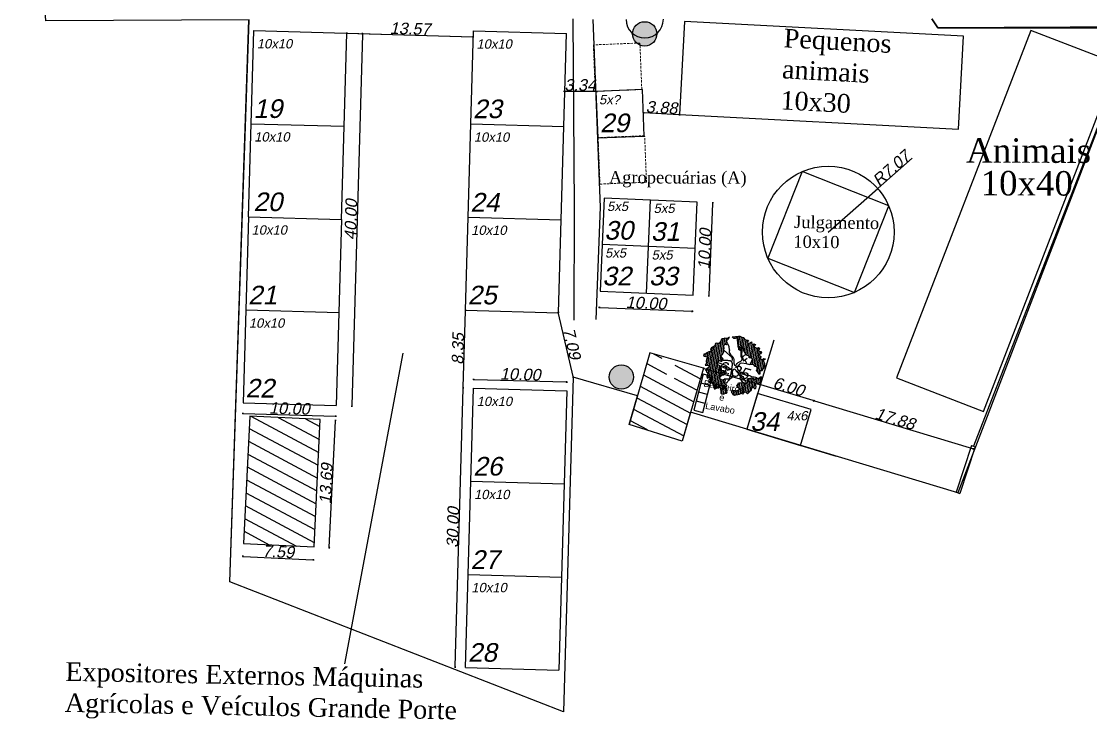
# Model space of a CAD drawing. Header units: metres. Extents: x 2113 to 5678, y -2764 to 956.
# Drawn here: x 4704.5 to 4819.3, y -1436.6 to -1361.6 of the extents above; entities that cross this region are included whole.
import ezdxf

# ---------------------------------------------------------------- set-up
doc = ezdxf.new("R2010")
doc.units = ezdxf.units.M
doc.header["$MEASUREMENT"] = 0
doc.linetypes.add('DASHED2', pattern=[0.375, 0.25, -0.125])
for name, color, linetype in [('arvo', 7, 'Continuous'), ('ATUALIZADO', 4, 'Continuous'), ('Cota', 1, 'Continuous'), ('ESTRUTURA', 7, 'Continuous'), ('PAREDE', 7, 'Continuous'), ('SITE', 85, 'Continuous'), ('TextoÁreas', 7, 'Continuous')]:
    doc.layers.add(name, color=color, linetype=linetype)
doc.styles.add('ROMANS', font='romans.shx')
doc.styles.get("Standard").update_dxf_attribs({"font": 'arial.ttf'})
doc.styles.add('TimesNewRoman', font='times.ttf')
doc.styles.add('util2000', font='arial.ttf', dxfattribs={"oblique": 12.000028})
doc.dimstyles.new('Copy of int_1-50_m_MS_50', dxfattribs={"dimscale": 0.05, "dimtxt": 25, "dimasz": 1.5, "dimexe": 1, "dimexo": 0, "dimgap": 0.75, "dimtad": 1, "dimzin": 1, "dimdsep": 46, "dimtxsty": 'util2000', "dimblk": '_U2_SETA01', "dimcen": 1.5, "dimse1": 1, "dimse2": 1, "dimclrd": 1, "dimclre": 1, "dimclrt": 1, "dimazin": 3, "dimtfac": 1, "dimtix": 1, "dimtmove": 1, "dimatfit": 3, "dimldrblk": '_U2_SETA02', "dimfxl": 1, "dimtzin": 12, "dimarcsym": 0})
pattern_1 = [(45, (14080.07, 98509.164), (-15.9099, 15.9099), [])]

# ---------------------------------------------------------------- blocks, each defined once
blk = doc.blocks.new('agac2')
at = {"layer": 'arvo'}
h = blk.add_hatch(dxfattribs=at)
h.set_pattern_fill('ANSI31', color=74, scale=180, style=0)
h.set_pattern_definition(pattern_1)
h.paths.add_polyline_path([(14352, 98925), (14366, 98933), (14376, 98923), (14387, 98913), (14380, 98901), (14402, 98904), (14427, 98915), (14427, 98936), (14426, 98959), (14438, 98973), (14456, 98972), (14476, 98976), (14495, 98990), (14508, 99006), (14517, 99017), (14528, 99028), (14539, 99047), (14551, 99058), (14569, 99062), (14580, 99051), (14603, 99050), (14609, 99064), (14610, 99083), (14627, 99088), (14645, 99092), (14678, 99103), (14661, 99104), (14642, 99106), (14629, 99116), (14620, 99131), (14596, 99136), (14579, 99147), (14562, 99140), (14544, 99130), (14528, 99123), (14509, 99118), (14499, 99128), (14487, 99145), (14473, 99150), (14459, 99142), (14452, 99128), (14423, 99130), (14408, 99134), (14388, 99134), (14371, 99128), (14363, 99112), (14349, 99099), (14327, 99114), (14310, 99116), (14288, 99120), (14267, 99118), (14252, 99128), (14240, 99117), (14245, 99101), (14256, 99084), (14267, 99074), (14270, 99057), (14263, 99045), (14246, 99054), (14232, 99042), (14213, 99030), (14223, 99020), (14212, 99008), (14195, 99002), (14175, 98995), (14198, 98978), (14211, 98970), (14209, 98949), (14189, 98940), (14170, 98941), (14142, 98944), (14142, 98923), (14137, 98907), (14143, 98890), (14125, 98874), (14109, 98866), (14098, 98856), (14094, 98836), (14115, 98831), (14131, 98827), (14126, 98808), (14103, 98802), (14089, 98795), (14086, 98773), (14090, 98756), (14117, 98754), (14103, 98729), (14105, 98710), (14105, 98691), (14093, 98668), (14080, 98654), (14111, 98647), (14130, 98646), (14144, 98640), (14154, 98626), (14147, 98600), (14140, 98585), (14125, 98570), (14116, 98558), (14124, 98540), (14139, 98524), (14160, 98519), (14180, 98509), (14195, 98518), (14201, 98534), (14195, 98550), (14219, 98546), (14220, 98568), (14211, 98587), (14238, 98589), (14251, 98596), (14241, 98612), (14243, 98632), (14257, 98647), (14276, 98662), (14270, 98676), (14253, 98687), (14237, 98693), (14226, 98725), (14235, 98740), (14261, 98749), (14288, 98745), (14303, 98736), (14327, 98738), (14346, 98732), (14355, 98747), (14336, 98776), (14314, 98798), (14322, 98817), (14330, 98828), (14321, 98842), (14335, 98863), (14324, 98884), (14326, 98908), (14339, 98917)])
h = blk.add_hatch(dxfattribs=at)
h.set_pattern_fill('ANSI31', color=74, scale=180, style=0)
h.set_pattern_definition(pattern_1)
h.paths.add_polyline_path([(14834, 98886), (14828, 98905), (14859, 98902), (14853, 98916), (14839, 98938), (14828, 98956), (14832, 98980), (14821, 98991), (14809, 99007), (14799, 99027), (14785, 99040), (14710, 99083), (14716, 99051), (14733, 99039), (14749, 99030), (14757, 99017), (14753, 99002), (14750, 98987), (14732, 98974), (14723, 98957), (14715, 98945), (14705, 98931), (14699, 98917), (14688, 98896), (14680, 98888), (14679, 98884), (14702, 98858), (14717, 98869), (14724, 98883), (14746, 98892), (14742, 98877), (14741, 98848), (14725, 98843), (14722, 98822), (14722, 98801), (14720, 98784), (14708, 98768), (14727, 98751), (14737, 98730), (14724, 98712), (14744, 98693), (14749, 98667), (14732, 98658), (14714, 98645), (14694, 98644), (14688, 98624), (14715, 98596), (14719, 98565), (14730, 98556), (14733, 98538), (14719, 98520), (14695, 98506), (14699, 98479), (14694, 98452), (14704, 98443), (14714, 98454), (14723, 98466), (14732, 98478), (14748, 98468), (14760, 98458), (14772, 98467), (14784, 98475), (14801, 98472), (14820, 98475), (14826, 98489), (14836, 98510), (14844, 98523), (14850, 98546), (14856, 98563), (14882, 98560), (14895, 98567), (14880, 98580), (14865, 98584), (14834, 98601), (14844, 98612), (14861, 98629), (14858, 98647), (14861, 98663), (14883, 98659), (14905, 98667), (14904, 98686), (14891, 98693), (14881, 98707), (14893, 98717), (14917, 98732), (14910, 98748), (14893, 98752), (14879, 98770), (14866, 98791), (14884, 98797), (14904, 98803), (14891, 98824), (14875, 98830), (14863, 98840), (14875, 98851), (14882, 98870), (14860, 98869), (14842, 98874)])
h = blk.add_hatch(dxfattribs=at)
h.set_pattern_fill('ANSI31', color=74, scale=180, style=0)
h.set_pattern_definition(pattern_1)
h.paths.add_polyline_path([(14491, 98453), (14455, 98469), (14460, 98486), (14448, 98494), (14415, 98510), (14399, 98525), (14387, 98516), (14368, 98512), (14353, 98505), (14351, 98484), (14368, 98458), (14361, 98444), (14342, 98445), (14317, 98453), (14300, 98460), (14290, 98472), (14269, 98492), (14252, 98487), (14241, 98470), (14244, 98450), (14238, 98435), (14251, 98417), (14268, 98411), (14291, 98395), (14307, 98390), (14345, 98384), (14347, 98365), (14367, 98372), (14395, 98367), (14402, 98352), (14407, 98327), (14425, 98333), (14446, 98334), (14463, 98336), (14479, 98344), (14498, 98357), (14518, 98354), (14537, 98356), (14528, 98335), (14532, 98316), (14544, 98324), (14556, 98339), (14562, 98353), (14575, 98367), (14600, 98356), (14634, 98346), (14645, 98363), (14667, 98374), (14686, 98376), (14695, 98387), (14701, 98406), (14665, 98405), (14651, 98413), (14637, 98423), (14612, 98430), (14587, 98436), (14597, 98454), (14581, 98470), (14539, 98493), (14522, 98486), (14519, 98470), (14508, 98456)])
at = {"layer": 'arvo', "color": 74}
for points in [[(14678, 99103), (14661, 99104), (14642, 99106), (14629, 99116), (14620, 99131), (14596, 99136), (14579, 99147), (14562, 99140), (14544, 99130), (14528, 99123), (14509, 99118), (14499, 99128), (14487, 99145), (14473, 99150), (14459, 99142), (14452, 99128), (14423, 99130), (14408, 99134), (14388, 99134), (14371, 99128), (14363, 99112), (14349, 99099), (14327, 99114), (14310, 99116), (14288, 99120), (14267, 99118), (14252, 99128), (14240, 99117), (14245, 99101), (14256, 99084), (14267, 99074), (14270, 99057), (14263, 99045), (14246, 99054), (14232, 99042), (14213, 99030), (14223, 99020), (14212, 99008), (14195, 99002), (14175, 98995), (14198, 98978), (14211, 98970), (14209, 98949), (14189, 98940), (14170, 98941), (14142, 98944), (14142, 98923), (14137, 98907), (14143, 98890), (14125, 98874), (14109, 98866), (14098, 98856), (14094, 98836), (14115, 98831), (14131, 98827), (14126, 98808), (14103, 98802), (14089, 98795), (14086, 98773), (14090, 98756), (14117, 98754), (14103, 98729), (14105, 98710), (14105, 98691), (14093, 98668), (14080, 98654), (14111, 98647), (14130, 98646), (14144, 98640), (14154, 98626), (14147, 98600), (14140, 98585), (14125, 98570), (14116, 98558), (14124, 98540), (14139, 98524), (14160, 98519), (14180, 98509), (14195, 98518), (14201, 98534), (14195, 98550), (14219, 98546), (14220, 98568), (14211, 98587), (14238, 98589), (14251, 98596), (14241, 98612), (14243, 98632), (14257, 98647), (14276, 98662), (14270, 98676), (14253, 98687), (14237, 98693), (14226, 98725), (14235, 98740), (14261, 98749), (14288, 98745), (14303, 98736), (14327, 98738), (14346, 98732), (14355, 98747), (14336, 98776), (14314, 98798), (14322, 98817), (14330, 98828), (14321, 98842), (14335, 98863), (14324, 98884), (14326, 98908), (14339, 98917), (14352, 98925), (14366, 98933), (14376, 98923), (14387, 98913), (14380, 98901), (14402, 98904), (14427, 98915), (14427, 98936), (14426, 98959), (14438, 98973), (14456, 98972), (14476, 98976), (14495, 98990), (14508, 99006), (14517, 99017), (14528, 99028), (14539, 99047), (14551, 99058), (14569, 99062), (14580, 99051), (14603, 99050), (14609, 99064), (14610, 99083), (14627, 99088), (14645, 99092), (14678, 99103)], [(14710, 99083), (14785, 99040), (14799, 99027), (14809, 99007), (14821, 98991), (14832, 98980), (14828, 98956), (14839, 98938), (14853, 98916), (14859, 98902), (14828, 98905), (14834, 98886), (14842, 98874), (14860, 98869), (14882, 98870), (14875, 98851), (14863, 98840), (14875, 98830), (14891, 98824), (14904, 98803), (14884, 98797), (14866, 98791), (14879, 98770), (14893, 98752), (14910, 98748), (14917, 98732), (14893, 98717), (14881, 98707), (14891, 98693), (14904, 98686), (14905, 98667), (14883, 98659), (14861, 98663), (14858, 98647), (14861, 98629), (14844, 98612), (14834, 98601), (14865, 98584), (14880, 98580), (14895, 98567), (14882, 98560), (14856, 98563), (14850, 98546), (14844, 98523), (14836, 98510), (14826, 98489), (14820, 98475), (14801, 98472), (14784, 98475), (14772, 98467), (14760, 98458), (14748, 98468), (14732, 98478), (14723, 98466), (14714, 98454), (14704, 98443), (14694, 98452), (14699, 98479), (14695, 98506), (14719, 98520), (14733, 98538), (14730, 98556), (14719, 98565), (14715, 98596), (14688, 98624), (14694, 98644), (14714, 98645), (14732, 98658), (14749, 98667), (14744, 98693), (14724, 98712), (14737, 98730), (14727, 98751), (14708, 98768), (14720, 98784), (14722, 98801), (14722, 98822), (14725, 98843), (14741, 98848), (14742, 98877), (14746, 98892), (14724, 98883), (14717, 98869), (14702, 98858), (14678, 98885), (14688, 98896), (14699, 98917), (14705, 98931), (14715, 98945), (14723, 98957), (14732, 98974), (14750, 98987), (14753, 99002), (14757, 99017), (14749, 99030), (14733, 99039), (14716, 99051), (14710, 99083)], [(14603, 99050), (14594, 99004), (14585, 98991), (14577, 98973), (14567, 98959), (14558, 98949), (14548, 98938), (14547, 98918), (14545, 98894), (14548, 98877), (14553, 98857), (14548, 98836), (14539, 98820), (14530, 98809), (14519, 98794), (14512, 98779), (14505, 98767), (14501, 98752), (14510, 98736), (14526, 98742), (14543, 98748), (14564, 98751), (14583, 98748), (14604, 98745), (14623, 98745), (14636, 98755), (14643, 98775), (14647, 98792), (14657, 98807), (14666, 98818), (14676, 98834), (14691, 98851), (14685, 98869), (14679, 98883), (14683, 98898), (14690, 98913), (14696, 98926), (14707, 98944), (14718, 98964), (14728, 98981), (14736, 98994), (14743, 99006), (14751, 99018)], [(14508, 99006), (14528, 98904), (14534, 98890), (14534, 98868), (14532, 98851), (14524, 98835), (14515, 98823)], [(14339, 98917), (14402, 98827), (14404, 98809), (14411, 98792), (14415, 98775), (14422, 98760), (14428, 98745), (14441, 98737), (14454, 98746), (14468, 98760), (14478, 98770), (14487, 98783), (14493, 98797), (14500, 98811), (14488, 98838), (14475, 98845), (14466, 98859), (14446, 98874), (14428, 98886), (14415, 98898)], [(14410, 98739), (14352, 98826)], [(14657, 98784), (14638, 98725), (14659, 98723), (14677, 98725), (14697, 98725)], [(14746, 98892), (14709, 98860), (14697, 98847), (14687, 98835), (14677, 98825), (14667, 98812), (14660, 98801), (14657, 98784), (14673, 98776), (14698, 98780)], [(14473, 98569), (14475, 98587), (14476, 98609), (14476, 98629), (14472, 98645), (14470, 98664), (14475, 98684), (14472, 98704), (14458, 98712), (14434, 98709), (14418, 98693), (14406, 98680), (14397, 98669), (14387, 98658), (14371, 98644), (14356, 98639), (14330, 98640), (14309, 98634), (14293, 98629), (14276, 98622), (14254, 98621)], [(14330, 98640), (14270, 98686)], [(14330, 98640), (14373, 98674), (14391, 98687), (14402, 98696), (14414, 98706), (14426, 98717), (14437, 98728), (14425, 98735), (14410, 98739), (14395, 98747), (14378, 98755)], [(14649, 98664), (14591, 98721), (14576, 98726), (14557, 98722), (14541, 98717), (14525, 98711), (14510, 98700), (14500, 98684), (14501, 98663), (14504, 98642), (14510, 98625), (14521, 98614), (14532, 98602), (14537, 98580), (14541, 98559), (14549, 98545), (14568, 98527), (14579, 98515), (14586, 98501), (14594, 98487), (14606, 98471), (14621, 98457), (14631, 98445), (14640, 98432)], [(14659, 98723), (14649, 98664), (14661, 98646), (14672, 98635), (14690, 98628)], [(14701, 98406), (14695, 98387), (14686, 98376), (14667, 98374), (14645, 98363), (14634, 98346), (14600, 98356), (14575, 98367), (14562, 98353), (14556, 98339), (14544, 98324), (14532, 98316), (14528, 98335), (14537, 98356), (14518, 98354), (14498, 98357), (14479, 98344), (14463, 98336), (14446, 98334), (14425, 98333), (14407, 98327), (14402, 98352), (14395, 98367), (14367, 98372), (14347, 98365), (14345, 98384), (14307, 98390), (14291, 98395), (14268, 98411), (14251, 98417), (14238, 98435), (14244, 98450), (14241, 98470), (14252, 98487), (14269, 98492), (14290, 98472), (14300, 98460), (14317, 98453), (14342, 98445), (14361, 98444), (14368, 98458), (14351, 98484), (14353, 98505), (14368, 98512), (14387, 98516), (14399, 98525), (14415, 98510), (14448, 98494), (14460, 98486), (14455, 98469), (14491, 98453), (14508, 98456), (14519, 98470), (14522, 98486), (14539, 98493), (14581, 98470), (14597, 98454), (14587, 98436), (14612, 98430), (14637, 98423), (14651, 98413), (14665, 98405), (14701, 98406)], [(14448, 98494), (14453, 98569), (14473, 98569)], [(14549, 98545), (14511, 98586), (14503, 98599), (14493, 98611), (14490, 98593), (14490, 98573), (14497, 98559), (14497, 98541), (14489, 98526), (14488, 98503), (14485, 98486), (14482, 98469)]]:
    blk.add_lwpolyline(points, dxfattribs=at)
blk = doc.blocks.new('_U2_SETA01')
at = {"color": 0}
for p, q in [((-1, 0), (1, 0)), ((0, -1), (0, 1))]:
    blk.add_line(p, q, dxfattribs=at)
blk.add_line((-0.5, -0.5), (0.5, 0.5))
blk = doc.blocks.new('*D443')
at = {"layer": 'Cota', "color": 1, "lineweight": -2, "transparency": 16777216}
for p, q in [((4762.75, -1369.15), (4762.67, -1369.15)), ((4766.17, -1369.15), (4762.82, -1369.15)), ((4766.24, -1369.15), (4766.32, -1369.15))]:
    blk.add_line(p, q, dxfattribs=at)
at = {"layer": 'Defpoints', "color": 0, "transparency": 16777216}
for p in [(4762.82, -1369.15), (4762.82, -1375.37), (4766.17, -1375.37)]:
    blk.add_point(p, dxfattribs=at)
at = {"layer": 'Cota', "color": 1, "lineweight": -2, "transparency": 16777216, "xscale": 0.07500000000000001, "yscale": 0.07500000000000001, "zscale": 0.07500000000000001}
blk.add_blockref('_U2_SETA01', (4762.82, -1369.15), dxfattribs=at)
at = {"layer": 'Cota', "color": 1, "lineweight": -2, "transparency": 16777216, "xscale": 0.07500000000000001, "yscale": 0.07500000000000001, "zscale": 0.07500000000000001, "rotation": 180}
blk.add_blockref('_U2_SETA01', (4766.17, -1369.15), dxfattribs=at)
at = {"layer": 'Cota', "color": 1, "transparency": 16777216, "insert": (4764.49, -1368.47), "char_height": 1.25, "attachment_point": 5, "style": 'util2000'}
blk.add_mtext('3.34', dxfattribs=at)
blk = doc.blocks.new('_U2_SETA02')
blk.add_solid([(-1, -0.2), (0, 0), (-1, 0.2)])
blk = doc.blocks.new('*D444')
at = {"layer": 'Cota', "color": 1, "lineweight": -2, "transparency": 16777216}
blk.add_line((4739.49, -1362.91), (4752.91, -1363.29), dxfattribs=at)
at = {"layer": 'Defpoints', "color": 0, "transparency": 16777216}
for p in [(4739.42, -1362.9), (4752.99, -1363.29), (4752.99, -1363.29)]:
    blk.add_point(p, dxfattribs=at)
at = {"layer": 'Cota', "color": 1, "lineweight": -2, "transparency": 16777216, "xscale": 0.07500000000000001, "yscale": 0.07500000000000001, "zscale": 0.07500000000000001}
for p, rotation in [((4739.42, -1362.9), 178.3624991956083), ((4752.99, -1363.29), 358.3624991956083)]:
    blk.add_blockref('_U2_SETA01', p, dxfattribs=dict(at, rotation=rotation))
at = {"layer": 'Cota', "color": 1, "transparency": 16777216, "insert": (4746.22, -1362.42), "char_height": 1.25, "attachment_point": 5, "rotation": 358.3625, "style": 'util2000'}
blk.add_mtext('13.57', dxfattribs=at)
blk = doc.blocks.new('*D445')
at = {"layer": 'Cota', "color": 1, "lineweight": -2, "transparency": 16777216}
blk.add_line((4751.91, -1400.91), (4752.15, -1392.71), dxfattribs=at)
at = {"layer": 'Defpoints', "color": 0, "transparency": 16777216}
for p in [(4752.15, -1392.63), (4753.27, -1392.66), (4753.03, -1401.02)]:
    blk.add_point(p, dxfattribs=at)
at = {"layer": 'Cota', "color": 1, "lineweight": -2, "transparency": 16777216, "xscale": 0.07500000000000001, "yscale": 0.07500000000000001, "zscale": 0.07500000000000001}
for p, rotation in [((4752.15, -1392.63), 88.3624991919975), ((4751.91, -1400.98), 268.3624991919975)]:
    blk.add_blockref('_U2_SETA01', p, dxfattribs=dict(at, rotation=rotation))
at = {"layer": 'Cota', "color": 1, "transparency": 16777216, "insert": (4751.35, -1396.79), "char_height": 1.25, "attachment_point": 5, "rotation": 88.3625, "style": 'util2000'}
blk.add_mtext('8.35', dxfattribs=at)
blk = doc.blocks.new('*D446')
at = {"layer": 'Cota', "color": 1, "lineweight": -2, "transparency": 16777216}
blk.add_line((4763.71, -1399.75), (4762.16, -1392.99), dxfattribs=at)
at = {"layer": 'Defpoints', "color": 0, "transparency": 16777216}
for p in [(4762.14, -1392.92), (4762.14, -1392.92), (4763.73, -1399.83)]:
    blk.add_point(p, dxfattribs=at)
at = {"layer": 'Cota', "color": 1, "lineweight": -2, "transparency": 16777216, "xscale": 0.07500000000000001, "yscale": 0.07500000000000001, "zscale": 0.07500000000000001}
for p, rotation in [((4762.14, -1392.92), 102.8986706764415), ((4763.73, -1399.83), 282.8986706764415)]:
    blk.add_blockref('_U2_SETA01', p, dxfattribs=dict(at, rotation=rotation))
at = {"layer": 'Cota', "color": 1, "transparency": 16777216, "insert": (4763.59, -1396.22), "char_height": 1.25, "attachment_point": 5, "rotation": 282.8987, "style": 'util2000'}
blk.add_mtext('7.09', dxfattribs=at)
blk = doc.blocks.new('*D447')
at = {"layer": 'Cota', "color": 1, "lineweight": -2, "transparency": 16777216}
blk.add_line((4751.05, -1430.9), (4751.91, -1401.06), dxfattribs=at)
at = {"layer": 'Defpoints', "color": 0, "transparency": 16777216}
for p in [(4751.91, -1400.98), (4753.03, -1401.02), (4752.17, -1431)]:
    blk.add_point(p, dxfattribs=at)
at = {"layer": 'Cota', "color": 1, "lineweight": -2, "transparency": 16777216, "xscale": 0.07500000000000001, "yscale": 0.07500000000000001, "zscale": 0.07500000000000001}
for p, rotation in [((4751.91, -1400.98), 88.3624991919964), ((4751.05, -1430.97), 268.3624991919964)]:
    blk.add_blockref('_U2_SETA01', p, dxfattribs=dict(at, rotation=rotation))
at = {"layer": 'Cota', "color": 1, "transparency": 16777216, "insert": (4750.81, -1415.96), "char_height": 1.25, "attachment_point": 5, "rotation": 88.3625, "style": 'util2000'}
blk.add_mtext('30.00', dxfattribs=at)
blk = doc.blocks.new('*D448')
at = {"layer": 'Cota', "color": 1, "lineweight": -2, "transparency": 16777216}
blk.add_line((4741.1, -1363.03), (4739.96, -1402.86), dxfattribs=at)
at = {"layer": 'Defpoints', "color": 0, "transparency": 16777216}
for p in [(4739.42, -1362.9), (4738.28, -1402.89), (4739.96, -1402.94)]:
    blk.add_point(p, dxfattribs=at)
at = {"layer": 'Cota', "color": 1, "lineweight": -2, "transparency": 16777216, "xscale": 0.07500000000000001, "yscale": 0.07500000000000001, "zscale": 0.07500000000000001}
for p, rotation in [((4741.1, -1362.95), 88.36249919606543), ((4739.96, -1402.94), 268.3624991960654)]:
    blk.add_blockref('_U2_SETA01', p, dxfattribs=dict(at, rotation=rotation))
at = {"layer": 'Cota', "color": 1, "transparency": 16777216, "insert": (4739.85, -1382.92), "char_height": 1.25, "attachment_point": 5, "rotation": 88.3625, "style": 'util2000'}
blk.add_mtext('40.00', dxfattribs=at)
blk = doc.blocks.new('*D449')
at = {"layer": 'Cota', "color": 1, "lineweight": -2, "transparency": 16777216}
blk.add_line((4728.32, -1403.72), (4738.17, -1404.01), dxfattribs=at)
at = {"layer": 'Defpoints', "color": 0, "transparency": 16777216}
for p in [(4728.28, -1402.6), (4738.28, -1402.89), (4738.24, -1404.01)]:
    blk.add_point(p, dxfattribs=at)
at = {"layer": 'Cota', "color": 1, "lineweight": -2, "transparency": 16777216, "xscale": 0.07500000000000001, "yscale": 0.07500000000000001, "zscale": 0.07500000000000001}
for p, rotation in [((4728.25, -1403.72), 178.3624991947274), ((4738.24, -1404.01), 358.3624991947274)]:
    blk.add_blockref('_U2_SETA01', p, dxfattribs=dict(at, rotation=rotation))
at = {"layer": 'Cota', "color": 1, "transparency": 16777216, "insert": (4733.26, -1403.19), "char_height": 1.25, "attachment_point": 5, "rotation": 358.3625, "style": 'util2000'}
blk.add_mtext('10.00', dxfattribs=at)
blk = doc.blocks.new('*D450')
at = {"layer": 'Cota', "color": 1, "lineweight": -2, "transparency": 16777216}
blk.add_line((4753.11, -1400.07), (4762.95, -1400.35), dxfattribs=at)
at = {"layer": 'Defpoints', "color": 0, "transparency": 16777216}
for p in [(4753.03, -1400.07), (4763.03, -1400.35), (4763.03, -1400.35)]:
    blk.add_point(p, dxfattribs=at)
at = {"layer": 'Cota', "color": 1, "lineweight": -2, "transparency": 16777216, "xscale": 0.07500000000000001, "yscale": 0.07500000000000001, "zscale": 0.07500000000000001}
for p, rotation in [((4753.03, -1400.07), 178.3624991932001), ((4763.03, -1400.35), 358.3624991932001)]:
    blk.add_blockref('_U2_SETA01', p, dxfattribs=dict(at, rotation=rotation))
at = {"layer": 'Cota', "color": 1, "transparency": 16777216, "insert": (4758.05, -1399.53), "char_height": 1.25, "attachment_point": 5, "rotation": 358.3625, "style": 'util2000'}
blk.add_mtext('10.00', dxfattribs=at)
blk = doc.blocks.new('*D451')
at = {"layer": 'Cota', "color": 1, "lineweight": -2, "transparency": 16777216}
blk.add_line((4728.32, -1419.07), (4735.76, -1419.44), dxfattribs=at)
at = {"layer": 'Defpoints', "color": 0, "transparency": 16777216}
for p in [(4728.32, -1417.69), (4735.9, -1418.06), (4735.83, -1419.44)]:
    blk.add_point(p, dxfattribs=at)
at = {"layer": 'Cota', "color": 1, "lineweight": -2, "transparency": 16777216, "xscale": 0.07500000000000001, "yscale": 0.07500000000000001, "zscale": 0.07500000000000001}
for p, rotation in [((4728.25, -1419.07), 177.1800601053691), ((4735.83, -1419.44), 357.1800601053691)]:
    blk.add_blockref('_U2_SETA01', p, dxfattribs=dict(at, rotation=rotation))
at = {"layer": 'Cota', "color": 1, "transparency": 16777216, "insert": (4732.07, -1418.58), "char_height": 1.25, "attachment_point": 5, "rotation": 357.1801, "style": 'util2000'}
blk.add_mtext('7.59', dxfattribs=at)
blk = doc.blocks.new('*D452')
at = {"layer": 'Cota', "color": 1, "lineweight": -2, "transparency": 16777216}
blk.add_line((4737.54, -1418.07), (4738.2, -1404.55), dxfattribs=at)
at = {"layer": 'Defpoints', "color": 0, "transparency": 16777216}
for p in [(4736.57, -1404.39), (4738.2, -1404.47), (4735.9, -1418.06)]:
    blk.add_point(p, dxfattribs=at)
at = {"layer": 'Cota', "color": 1, "lineweight": -2, "transparency": 16777216, "xscale": 0.07500000000000001, "yscale": 0.07500000000000001, "zscale": 0.07500000000000001}
for p, rotation in [((4738.2, -1404.47), 87.1800601020593), ((4737.53, -1418.14), 267.1800601020593)]:
    blk.add_blockref('_U2_SETA01', p, dxfattribs=dict(at, rotation=rotation))
at = {"layer": 'Cota', "color": 1, "transparency": 16777216, "insert": (4737.19, -1411.27), "char_height": 1.25, "attachment_point": 5, "rotation": 87.1801, "style": 'util2000'}
blk.add_mtext('13.69', dxfattribs=at)
blk = doc.blocks.new('*D453')
at = {"layer": 'Cota', "color": 1, "lineweight": -2, "transparency": 16777216}
blk.add_line((4766.61, -1392.34), (4776.45, -1392.76), dxfattribs=at)
at = {"layer": 'Defpoints', "color": 0, "transparency": 16777216}
for p in [(4766.61, -1390.59), (4776.6, -1391.02), (4776.52, -1392.76)]:
    blk.add_point(p, dxfattribs=at)
at = {"layer": 'Cota', "color": 1, "lineweight": -2, "transparency": 16777216, "xscale": 0.07500000000000001, "yscale": 0.07500000000000001, "zscale": 0.07500000000000001}
for p, rotation in [((4766.53, -1392.34), 177.5497657446101), ((4776.52, -1392.76), 357.5497657446101)]:
    blk.add_blockref('_U2_SETA01', p, dxfattribs=dict(at, rotation=rotation))
at = {"layer": 'Cota', "color": 1, "transparency": 16777216, "insert": (4771.56, -1391.87), "char_height": 1.25, "attachment_point": 5, "rotation": 357.5498, "style": 'util2000'}
blk.add_mtext('10.00', dxfattribs=at)
blk = doc.blocks.new('*D454')
at = {"layer": 'Cota', "color": 1, "lineweight": -2, "transparency": 16777216}
blk.add_line((4778.31, -1391.02), (4778.73, -1381.18), dxfattribs=at)
at = {"layer": 'Defpoints', "color": 0, "transparency": 16777216}
for p in [(4777.03, -1381.03), (4778.73, -1381.1), (4776.6, -1391.02)]:
    blk.add_point(p, dxfattribs=at)
at = {"layer": 'Cota', "color": 1, "lineweight": -2, "transparency": 16777216, "xscale": 0.07500000000000001, "yscale": 0.07500000000000001, "zscale": 0.07500000000000001}
for p, rotation in [((4778.73, -1381.1), 87.5497657372923), ((4778.3, -1391.09), 267.5497657372923)]:
    blk.add_blockref('_U2_SETA01', p, dxfattribs=dict(at, rotation=rotation))
at = {"layer": 'Cota', "color": 1, "transparency": 16777216, "insert": (4777.84, -1386.07), "char_height": 1.25, "attachment_point": 5, "rotation": 87.5498, "style": 'util2000'}
blk.add_mtext('10.00', dxfattribs=at)
blk = doc.blocks.new('*D455')
at = {"layer": 'Cota', "color": 1, "lineweight": -2, "transparency": 16777216}
for p, q in [((4800.13, -1376.32), (4796.48, -1379.53)), ((4791.11, -1384.25), (4796.42, -1379.58))]:
    blk.add_line(p, q, dxfattribs=at)
at = {"layer": 'Defpoints', "color": 0, "transparency": 16777216}
for p in [(4796.42, -1379.58), (4791.11, -1384.25)]:
    blk.add_point(p, dxfattribs=at)
at = {"layer": 'Cota', "color": 1, "lineweight": -2, "transparency": 16777216, "xscale": 0.07500000000000001, "yscale": 0.07500000000000001, "zscale": 0.07500000000000001, "rotation": 221.3268483035846}
blk.add_blockref('_U2_SETA01', (4796.42, -1379.58), dxfattribs=at)
at = {"layer": 'Cota', "color": 1, "transparency": 16777216, "insert": (4797.89, -1377.4), "char_height": 1.25, "attachment_point": 5, "rotation": 41.3268, "style": 'util2000'}
blk.add_mtext('R7.07', dxfattribs=at)
blk = doc.blocks.new('*D456')
at = {"layer": 'Cota', "color": 1, "lineweight": -2, "transparency": 16777216}
blk.add_line((4775.05, -1371.65), (4771.33, -1371.45), dxfattribs=at)
at = {"layer": 'Defpoints', "color": 0, "transparency": 16777216}
for p in [(4771.26, -1371.41), (4771.26, -1371.45), (4775.13, -1371.62)]:
    blk.add_point(p, dxfattribs=at)
at = {"layer": 'Cota', "color": 1, "lineweight": -2, "transparency": 16777216, "xscale": 0.07500000000000001, "yscale": 0.07500000000000001, "zscale": 0.07500000000000001}
for p, rotation in [((4771.26, -1371.45), 176.9783190001539), ((4775.13, -1371.65), 356.9783190001539)]:
    blk.add_blockref('_U2_SETA01', p, dxfattribs=dict(at, rotation=rotation))
at = {"layer": 'Cota', "color": 1, "transparency": 16777216, "insert": (4773.23, -1370.88), "char_height": 1.25, "attachment_point": 5, "rotation": 356.9783, "style": 'util2000'}
blk.add_mtext('3.88', dxfattribs=at)
blk = doc.blocks.new('*D457')
at = {"layer": 'Cota', "color": 1, "lineweight": -2, "transparency": 16777216}
blk.add_line((4777.78, -1398.9), (4783.74, -1400.61), dxfattribs=at)
at = {"layer": 'Defpoints', "color": 0, "transparency": 16777216}
for p in [(4777.7, -1398.88), (4783.81, -1400.63), (4783.81, -1400.63)]:
    blk.add_point(p, dxfattribs=at)
at = {"layer": 'Cota', "color": 1, "lineweight": -2, "transparency": 16777216, "xscale": 0.07500000000000001, "yscale": 0.07500000000000001, "zscale": 0.07500000000000001}
for p, rotation in [((4777.7, -1398.88), 163.944048586161), ((4783.81, -1400.63), 343.944048586161)]:
    blk.add_blockref('_U2_SETA01', p, dxfattribs=dict(at, rotation=rotation))
at = {"layer": 'Cota', "color": 1, "transparency": 16777216, "insert": (4780.94, -1399.1), "char_height": 1.25, "attachment_point": 5, "rotation": 343.944, "style": 'util2000'}
blk.add_mtext('6.35', dxfattribs=at)
blk = doc.blocks.new('*D400')
at = {"color": 1, "lineweight": -2, "transparency": 16777216}
blk.add_line((4789.48, -1402.34), (4783.88, -1400.66), dxfattribs=at)
at = {"layer": 'Defpoints', "color": 0, "transparency": 16777216}
for p in [(4783.81, -1400.63), (4783.52, -1401.59), (4789.27, -1403.32)]:
    blk.add_point(p, dxfattribs=at)
at = {"color": 1, "lineweight": -2, "transparency": 16777216, "xscale": 0.07500000000000001, "yscale": 0.07500000000000001, "zscale": 0.07500000000000001}
for p, rotation in [((4783.81, -1400.63), 163.2425503090828), ((4789.56, -1402.36), 343.2425503090828)]:
    blk.add_blockref('_U2_SETA01', p, dxfattribs=dict(at, rotation=rotation))
at = {"color": 1, "transparency": 16777216, "insert": (4786.88, -1400.85), "char_height": 1.25, "attachment_point": 5, "rotation": 343.2426, "style": 'util2000'}
blk.add_mtext('6.00', dxfattribs=at)
blk = doc.blocks.new('*D401')
at = {"color": 1, "lineweight": -2, "transparency": 16777216}
blk.add_line((4789.63, -1402.39), (4806.6, -1407.5), dxfattribs=at)
at = {"layer": 'Defpoints', "color": 0, "transparency": 16777216}
for p in [(4788.11, -1407.15), (4806.68, -1407.52), (4805.23, -1412.31)]:
    blk.add_point(p, dxfattribs=at)
at = {"color": 1, "lineweight": -2, "transparency": 16777216, "xscale": 0.07500000000000001, "yscale": 0.07500000000000001, "zscale": 0.07500000000000001}
for p, rotation in [((4789.56, -1402.36), 163.2254370645078), ((4806.68, -1407.52), 343.2254370645078)]:
    blk.add_blockref('_U2_SETA01', p, dxfattribs=dict(at, rotation=rotation))
at = {"color": 1, "transparency": 16777216, "insert": (4798.31, -1404.3), "char_height": 1.25, "attachment_point": 5, "rotation": 343.2254, "style": 'util2000'}
blk.add_mtext('17.88', dxfattribs=at)

msp = doc.modelspace()

# ---------------------------------------------------------------- hatches: boundary and pattern name
at = {"layer": 'ATUALIZADO'}
h = msp.add_hatch(dxfattribs=at)
h.set_pattern_fill('ANSI31,_O', color=256, scale=10, angle=-73.06977)
h.set_pattern_definition([(331.93023, (4030.1128, -1238.0904), (0.588183, 1.102969), [])])
h.paths.add_polyline_path([(4728.315, -1417.688), (4735.9, -1418.062), (4736.573, -1404.391), (4728.989, -1404.017)])
at = {"layer": 'PAREDE'}
h = msp.add_hatch(color=5, dxfattribs=at)
h.dxf.hatch_style = 1
h.paths.add_polyline_path([(4772.029, -1364.12, 1), (4770.782, -1361.822, 1)])
h = msp.add_hatch(color=5, dxfattribs=at)
h.dxf.hatch_style = 1
h.paths.add_polyline_path([(4769.515, -1400.965, 1), (4768.268, -1398.667, 1)])

# ---------------------------------------------------------------- linework, layer by layer
at = {"color": 1}
for p, q in [((4726.841, -1421.805), (4728.914, -1361.482)), ((4802.24, -1361.35), (4802.88, -1362.332)), ((4802.88, -1362.332), (4824.18, -1362.332)), ((4824.18, -1362.332), (4805.042, -1412.248)), ((4739.199, -1430.623), (4745.482, -1397.25)), ((4763.727, -1399.828), (4762.673, -1435.757)), ((4770.626, -1401.821), (4763.727, -1399.828)), ((4769.736, -1404.901), (4770.626, -1401.821)), ((4776.338, -1403.605), (4775.44, -1406.714)), ((4805.042, -1412.248), (4776.338, -1403.605)), ((4775.44, -1406.714), (4769.736, -1404.901)), ((4762.673, -1435.757), (4726.841, -1421.805))]:
    msp.add_line(p, q, dxfattribs=at)
for p, q in [((4728.851, -1382.61), (4728.565, -1392.606)), ((4738.847, -1382.896), (4738.561, -1392.891)), ((4728.565, -1392.606), (4728.28, -1402.602)), ((4738.561, -1392.891), (4738.276, -1402.887))]:
    msp.add_line(p, q)
msp.add_lwpolyline([(4788.115, -1407.151), (4789.268, -1403.321), (4783.523, -1401.591), (4782.369, -1405.421)], close=True)
at = {"layer": 'ATUALIZADO'}
for p, q in [((4785.253, -1395.846), (4782.369, -1405.421)), ((4782.369, -1405.421), (4791.945, -1408.304)), ((4806.51, -1407.171), (4804.853, -1412.185)), ((4806.889, -1407.297), (4805.232, -1412.311)), ((4806.51, -1407.171), (4806.889, -1407.297)), ((4804.853, -1412.185), (4805.232, -1412.311))]:
    msp.add_line(p, q, dxfattribs=at)
at = {"layer": 'ATUALIZADO', "linetype": 'Continuous'}
for p, q in [((4771.626, -1398.358), (4773.761, -1399.497)), ((4772.357, -1397.331), (4773.247, -1397.806)), ((4774.65, -1398.555), (4777.377, -1400.008)), ((4771.272, -1399.586), (4776.668, -1402.463)), ((4774.573, -1399.93), (4777.022, -1401.236)), ((4770.917, -1400.813), (4776.313, -1403.691)), ((4770.562, -1402.041), (4775.958, -1404.919)), ((4770.208, -1403.269), (4775.604, -1406.146)), ((4769.853, -1404.496), (4771.65, -1405.454))]:
    msp.add_line(p, q, dxfattribs=at)
at = {"layer": 'ATUALIZADO'}
for points in [[(4770.626, -1401.821), (4763.727, -1399.828), (4762.673, -1435.757), (4726.841, -1421.805), (4728.946, -1361.482), (4707.11, -1361.574), (4704.475, -1323.343)], [(4763.862, -1381.619), (4763.717, -1361.361)], [(4766.656, -1381.588), (4765.862, -1361.416)], [(4824.224, -1362.22), (4802.88, -1362.332), (4802.24, -1361.35)], [(4824.224, -1362.22), (4806.699, -1407.234)], [(4763.833, -1393.719), (4763.862, -1381.619)], [(4766.179, -1393.623), (4766.656, -1381.588)], [(4771.956, -1397.216), (4769.736, -1404.901)], [(4777.704, -1398.876), (4771.956, -1397.216)], [(4777.704, -1398.876), (4775.44, -1406.714)], [(4736.573, -1404.391), (4728.989, -1404.017), (4728.315, -1417.688), (4735.9, -1418.062), (4736.573, -1404.391)], [(4805.042, -1412.248), (4776.338, -1403.605)], [(4775.44, -1406.714), (4769.736, -1404.901)]]:
    msp.add_lwpolyline(points, dxfattribs=at)
at = {"layer": 'Cota', "color": 1}
msp.add_circle((4791.113, -1384.251), 7.071, dxfattribs=at)
at = {"layer": 'Cota'}
msp.add_arc((4771.406, -1361.416), 2, 180.17447, 0.17447, dxfattribs=at)
at = {"layer": 'ESTRUTURA'}
for p, q in [((4777.691, -1399.493), (4776.681, -1403.363)), ((4778.658, -1399.745), (4777.691, -1399.493)), ((4778.406, -1400.713), (4777.438, -1400.46)), ((4777.648, -1403.616), (4778.658, -1399.745)), ((4778.153, -1401.68), (4777.186, -1401.428)), ((4777.901, -1402.648), (4776.933, -1402.395)), ((4776.681, -1403.363), (4777.648, -1403.616))]:
    msp.add_line(p, q, dxfattribs=at)
at = {"layer": 'PAREDE'}
for p, q in [((4728.851, -1382.61), (4729.423, -1362.618)), ((4729.423, -1362.618), (4752.987, -1363.292)), ((4752.148, -1392.632), (4753.006, -1362.644)), ((4753.006, -1362.644), (4763.001, -1362.93)), ((4738.847, -1382.896), (4739.419, -1362.904)), ((4762.144, -1392.918), (4763.001, -1362.93)), ((4729.137, -1372.614), (4739.133, -1372.9)), ((4752.72, -1372.64), (4762.716, -1372.926)), ((4771.602, -1390.805), (4772.03, -1380.814)), ((4728.851, -1382.61), (4738.847, -1382.896)), ((4752.434, -1382.636), (4762.43, -1382.922)), ((4776.811, -1386.023), (4766.821, -1385.596)), ((4728.565, -1392.606), (4738.561, -1392.891)), ((4752.148, -1392.632), (4762.144, -1392.918)), ((4752.174, -1431.003), (4753.032, -1401.015)), ((4753.032, -1401.015), (4763.027, -1401.301)), ((4763.027, -1401.301), (4762.17, -1431.289)), ((4728.28, -1402.602), (4738.276, -1402.887)), ((4752.746, -1411.011), (4762.742, -1411.297)), ((4752.46, -1421.007), (4762.456, -1421.293)), ((4752.174, -1431.003), (4762.17, -1431.289))]:
    msp.add_line(p, q, dxfattribs=at)
for points in [[(4775.659, -1361.633), (4775.132, -1371.619), (4805.09, -1373.201), (4805.617, -1363.215)], [(4812.849, -1362.599), (4798.439, -1399.913), (4807.768, -1403.515), (4822.177, -1366.201)], [(4766.363, -1374.144), (4771.359, -1373.948), (4771.162, -1368.951), (4766.166, -1369.148)], [(4793.927, -1390.738), (4797.599, -1381.436), (4788.298, -1377.764), (4784.626, -1387.066)], [(4767.034, -1380.6), (4766.607, -1390.591), (4776.598, -1391.019), (4777.025, -1381.028)]]:
    msp.add_lwpolyline(points, close=True, dxfattribs=at)
at = {"layer": 'PAREDE', "linetype": 'DASHED2', "lineweight": 5}
for points in [[(4766.091, -1369.148), (4771.087, -1368.951), (4770.891, -1363.955), (4765.895, -1364.152)], [(4766.597, -1379.103), (4771.593, -1378.906), (4771.396, -1373.91), (4766.4, -1374.107)]]:
    msp.add_lwpolyline(points, close=True, dxfattribs=at)
at = {"layer": 'PAREDE'}
for centre in [(4771.406, -1362.971), (4768.891, -1399.816)]:
    msp.add_circle(centre, 1.307, dxfattribs=at)

# ---------------------------------------------------------------- block references
at = {"layer": 'SITE', "xscale": 0.007776000000405479, "yscale": 0.007776000000405479, "zscale": 0.007776000000405479, "rotation": 36.97563114050359}
msp.add_blockref('agac2', (5152.836, -2079.829), dxfattribs=at)

# ---------------------------------------------------------------- texts
at = {"layer": 'PAREDE', "char_height": 2, "attachment_point": 1, "style": 'ROMANS'}
for s, width, insert, rotation in [('{\\fTimes New Roman|b0|i0|c0|p18;Pequenos animais\\P10x30}', 1.69226, (4786.396, -1362.413), 356.96947), ('{\\fTimes New Roman|b0|i0|c0|p18;Expositores Externos Máquinas Agrícolas e Veículos Grande Porte}', 47.99742, (4709.224, -1430.431), 358.89096)]:
    msp.add_mtext_dynamic_manual_height_columns(s, width=width, gutter_width=15, heights=[0], dxfattribs=dict(at, insert=insert, rotation=rotation))
at = {"layer": 'PAREDE', "color": 1, "attachment_point": 7, "rotation": 359.96781, "style": 'util2000'}
for s, insert, char_height in [('{\\f@Arial Unicode MS|b0|i0|c0|p34;\\C256;\\P\\H1.4286x;10x10}', (4729.757, -1364.547), 0.7), ('{\\f@Arial Unicode MS|b0|i0|c0|p34;\\C256;\\P\\H1.4286x;10x10}', (4753.34, -1364.573), 0.7), ('{\\f@Arial Unicode MS|b0|i0|c0|p34;\\C256;\\P\\H1.4286x;19}', (4729.393, -1372.026), 1.4), ('{\\f@Arial Unicode MS|b0|i0|c0|p34;\\C256;\\P\\H1.4286x;23}', (4752.976, -1372.052), 1.4), ('{\\f@Arial Unicode MS|b0|i0|c0|p34;\\C256;\\P\\H1.4286x;29}', (4766.619, -1373.556), 1.4), ('{\\f@Arial Unicode MS|b0|i0|c0|p34;\\C256;\\P\\H1.4286x;10x10}', (4729.472, -1374.543), 0.7), ('{\\f@Arial Unicode MS|b0|i0|c0|p34;\\C256;\\P\\H1.4286x;10x10}', (4753.054, -1374.569), 0.7), ('{\\f@Arial Unicode MS|b0|i0|c0|p34;\\C256;\\P\\H1.4286x;20}', (4729.393, -1382.03), 1.4), ('{\\f@Arial Unicode MS|b0|i0|c0|p34;\\C256;\\P\\H1.4286x;24}', (4752.69, -1382.048), 1.4), ('{\\f@Arial Unicode MS|b0|i0|c0|p34;\\C256;\\P\\H1.4286x;30}', (4767.073, -1385.095), 1.4), ('{\\f@Arial Unicode MS|b0|i0|c0|p34;\\C256;\\P\\H1.4286x;31}', (4772.072, -1385.222), 1.4), ('{\\f@Arial Unicode MS|b0|i0|c0|p34;\\C256;\\P\\H1.4286x;10x10}', (4729.186, -1384.539), 0.7), ('{\\f@Arial Unicode MS|b0|i0|c0|p34;\\C256;\\P\\H1.4286x;10x10}', (4752.769, -1384.565), 0.7), ('{\\f@Arial Unicode MS|b0|i0|c0|p34;\\C256;\\P\\H1.4286x;32}', (4766.863, -1390.003), 1.4), ('{\\f@Arial Unicode MS|b0|i0|c0|p34;\\C256;\\P\\H1.4286x;33}', (4771.867, -1390.003), 1.4), ('{\\f@Arial Unicode MS|b0|i0|c0|p34;\\C256;\\P\\H1.4286x;21}', (4728.821, -1392.018), 1.4), ('{\\f@Arial Unicode MS|b0|i0|c0|p34;\\C256;\\P\\H1.4286x;25}', (4752.404, -1392.044), 1.4), ('{\\f@Arial Unicode MS|b0|i0|c0|p34;\\C256;\\P\\H1.4286x;10x10}', (4728.9, -1394.535), 0.7), ('{\\f@Arial Unicode MS|b0|i0|c0|p34;\\C256;\\P\\H1.4286x;22}', (4728.536, -1402.014), 1.4), ('{\\f@Arial Unicode MS|b0|i0|c0|p34;\\C256;\\P\\H1.4286x;10x10}', (4753.366, -1402.944), 0.7), ('{\\f@Arial Unicode MS|b0|i0|c0|p34;\\C256;\\P\\H1.4286x;34}', (4782.738, -1405.622), 1.4), ('{\\f@Arial Unicode MS|b0|i0|c0|p34;\\C256;\\P\\H1.4286x;26}', (4753.002, -1410.423), 1.4), ('{\\f@Arial Unicode MS|b0|i0|c0|p34;\\C256;\\P\\H1.4286x;10x10}', (4753.08, -1412.94), 0.7), ('{\\f@Arial Unicode MS|b0|i0|c0|p34;\\C256;\\P\\H1.4286x;27}', (4752.716, -1420.419), 1.4), ('{\\f@Arial Unicode MS|b0|i0|c0|p34;\\C256;\\P\\H1.4286x;10x10}', (4752.795, -1422.936), 0.7), ('{\\f@Arial Unicode MS|b0|i0|c0|p34;\\C256;\\P\\H1.4286x;28}', (4752.43, -1430.415), 1.4)]:
    msp.add_mtext(s, dxfattribs=dict(at, insert=insert, char_height=char_height))
at = {"layer": 'PAREDE', "color": 1, "char_height": 0.7, "width": 3.78593, "attachment_point": 7, "rotation": 359.96781, "style": 'util2000'}
for s, insert in [('{\\f@Arial Unicode MS|b0|i0|c0|p34;\\C256;\\P\\H1.4286x;5x?}', (4766.501, -1370.551)), ('{\\f@Arial Unicode MS|b0|i0|c0|p34;\\C256;\\P\\H1.4286x;5x5}', (4767.366, -1382.007)), ('{\\f@Arial Unicode MS|b0|i0|c0|p34;\\C256;\\P\\H1.4286x;5x5}', (4772.361, -1382.221)), ('{\\f@Arial Unicode MS|b0|i0|c0|p34;\\C256;\\P\\H1.4286x;5x5}', (4767.152, -1387.002)), ('{\\f@Arial Unicode MS|b0|i0|c0|p34;\\C256;\\P\\H1.4286x;5x5}', (4772.148, -1387.216)), ('{\\f@Arial Unicode MS|b0|i0|c0|p34;\\C256;\\P\\H1.4286x;4x6}', (4786.627, -1404.485))]:
    msp.add_mtext(s, dxfattribs=dict(at, insert=insert))
at = {"layer": 'PAREDE', "color": 1, "insert": (4779.39, -1403.503), "char_height": 0.7, "attachment_point": 7, "rotation": 349.99061}
msp.add_mtext('\\pi-2.14703;{\\C256;Banheiros\\P\\pi-0.23373;e\\P\\pi-1.55017;Lavabo}', dxfattribs=at)
at = {"layer": 'TextoÁreas', "style": 'TimesNewRoman'}
for s, height, rotation, p in [('Animais', 2.6219, 359.83499, (4805.909, -1376.794)), ('Agropecuárias (A)', 1.31096, 359.79477, (4767.558, -1379.013)), ('10x40', 2.6219, 359.83499, (4807.472, -1380.309)), ('Julgamento', 1.311, 359.22037, (4787.443, -1383.813)), ('10x10', 1.311, 359.22037, (4787.362, -1385.923))]:
    msp.add_text(s, height=height, rotation=rotation, dxfattribs=at).set_placement(p)

# ---------------------------------------------------------------- dimensions: what is measured, and where the dimension line sits
for p1, p2, distance, picture, middle in [((4789.268, -1403.321), (4783.523, -1401.591), -1, '*D400', (4786.878, -1400.851)), ((4788.115, -1407.151), (4805.232, -1412.311), 5, '*D401', (4798.312, -1404.297))]:
    dim = msp.add_aligned_dim(p1=p1, p2=p2, distance=distance, dimstyle='Copy of int_1-50_m_MS_50')
    dim.commit()
    dim.dimension.update_dxf_attribs({"geometry": picture, "text_midpoint": middle})
at = {"layer": 'Cota', "color": 1}
for p1, p2, distance, picture, middle in [((4739.419, -1362.904), (4752.987, -1363.292), 0, '*D444', (4746.222, -1362.422)), ((4739.419, -1362.904), (4738.276, -1402.887), 1.68, '*D448', (4739.851, -1382.924)), ((4766.166, -1375.366), (4762.824, -1375.366), -6.218, '*D443', (4764.495, -1368.472)), ((4775.132, -1371.619), (4771.259, -1371.415), 0.034, '*D456', (4773.229, -1370.876)), ((4776.598, -1391.019), (4777.025, -1381.028), -1.706, '*D454', (4777.841, -1386.067)), ((4766.607, -1390.591), (4776.598, -1391.019), -1.746, '*D453', (4771.557, -1391.874)), ((4753.032, -1401.015), (4753.27, -1392.664), 1.122, '*D445', (4751.353, -1396.788)), ((4763.727, -1399.828), (4762.144, -1392.918), 0, '*D446', (4763.594, -1396.222)), ((4777.704, -1398.876), (4783.811, -1400.633), 0, '*D457', (4780.944, -1399.105)), ((4753.032, -1400.066), (4763.027, -1400.352), 0, '*D450', (4758.049, -1399.534)), ((4752.174, -1431.003), (4753.032, -1401.015), 1.122, '*D447', (4750.805, -1415.958)), ((4728.28, -1402.602), (4738.276, -1402.887), -1.12, '*D449', (4733.265, -1403.189)), ((4735.9, -1418.062), (4736.573, -1404.391), -1.634, '*D452', (4737.193, -1411.273)), ((4728.315, -1417.688), (4735.9, -1418.062), -1.381, '*D451', (4732.073, -1418.579))]:
    dim = msp.add_aligned_dim(p1=p1, p2=p2, distance=distance, dimstyle='Copy of int_1-50_m_MS_50', dxfattribs=at)
    dim.commit()
    dim.dimension.update_dxf_attribs({"geometry": picture, "text_midpoint": middle})
dim = msp.add_radius_dim(center=(4791.113, -1384.251), mpoint=(4796.423, -1379.582), dimstyle='Copy of int_1-50_m_MS_50', dxfattribs=at)
dim.commit()
dim.dimension.update_dxf_attribs({"geometry": '*D455', "text_midpoint": (4797.886, -1377.395)})

doc.saveas('drawing.dxf')
